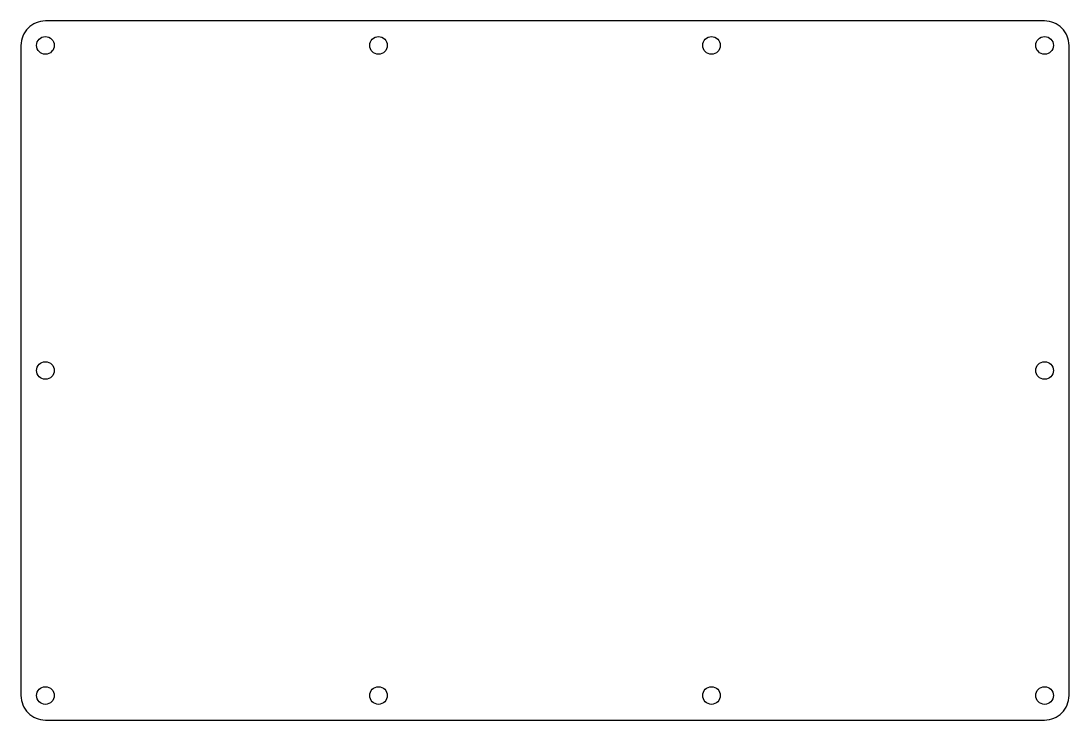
# Model space of a CAD drawing. Header units: millimetres. Extents: x -16 to 134, y -13 to 87.
import ezdxf

# ---------------------------------------------------------------- set-up
doc = ezdxf.new("R2010")
doc.units = ezdxf.units.MM
doc.layers.get('0').update_dxf_attribs({"linetype": 'CONTINUOUS'})

msp = doc.modelspace()

# ---------------------------------------------------------------- linework, layer by layer
msp.add_lwpolyline([(-16.04, -9.24, 0.414214), (-12.54, -12.74), (130.46, -12.74, 0.414214), (133.96, -9.24), (133.96, 83.76, 0.414214), (130.46, 87.26), (-12.54, 87.26, 0.414214), (-16.04, 83.76)], format="xyb", close=True)
for centre in [(-12.54, 83.76), (35.13, 83.76), (82.79, 83.76), (130.46, 83.76), (-12.54, 37.26), (130.46, 37.26), (-12.54, -9.24), (35.13, -9.24), (82.79, -9.24), (130.46, -9.24)]:
    msp.add_circle(centre, 1.26)

doc.saveas('drawing.dxf')
